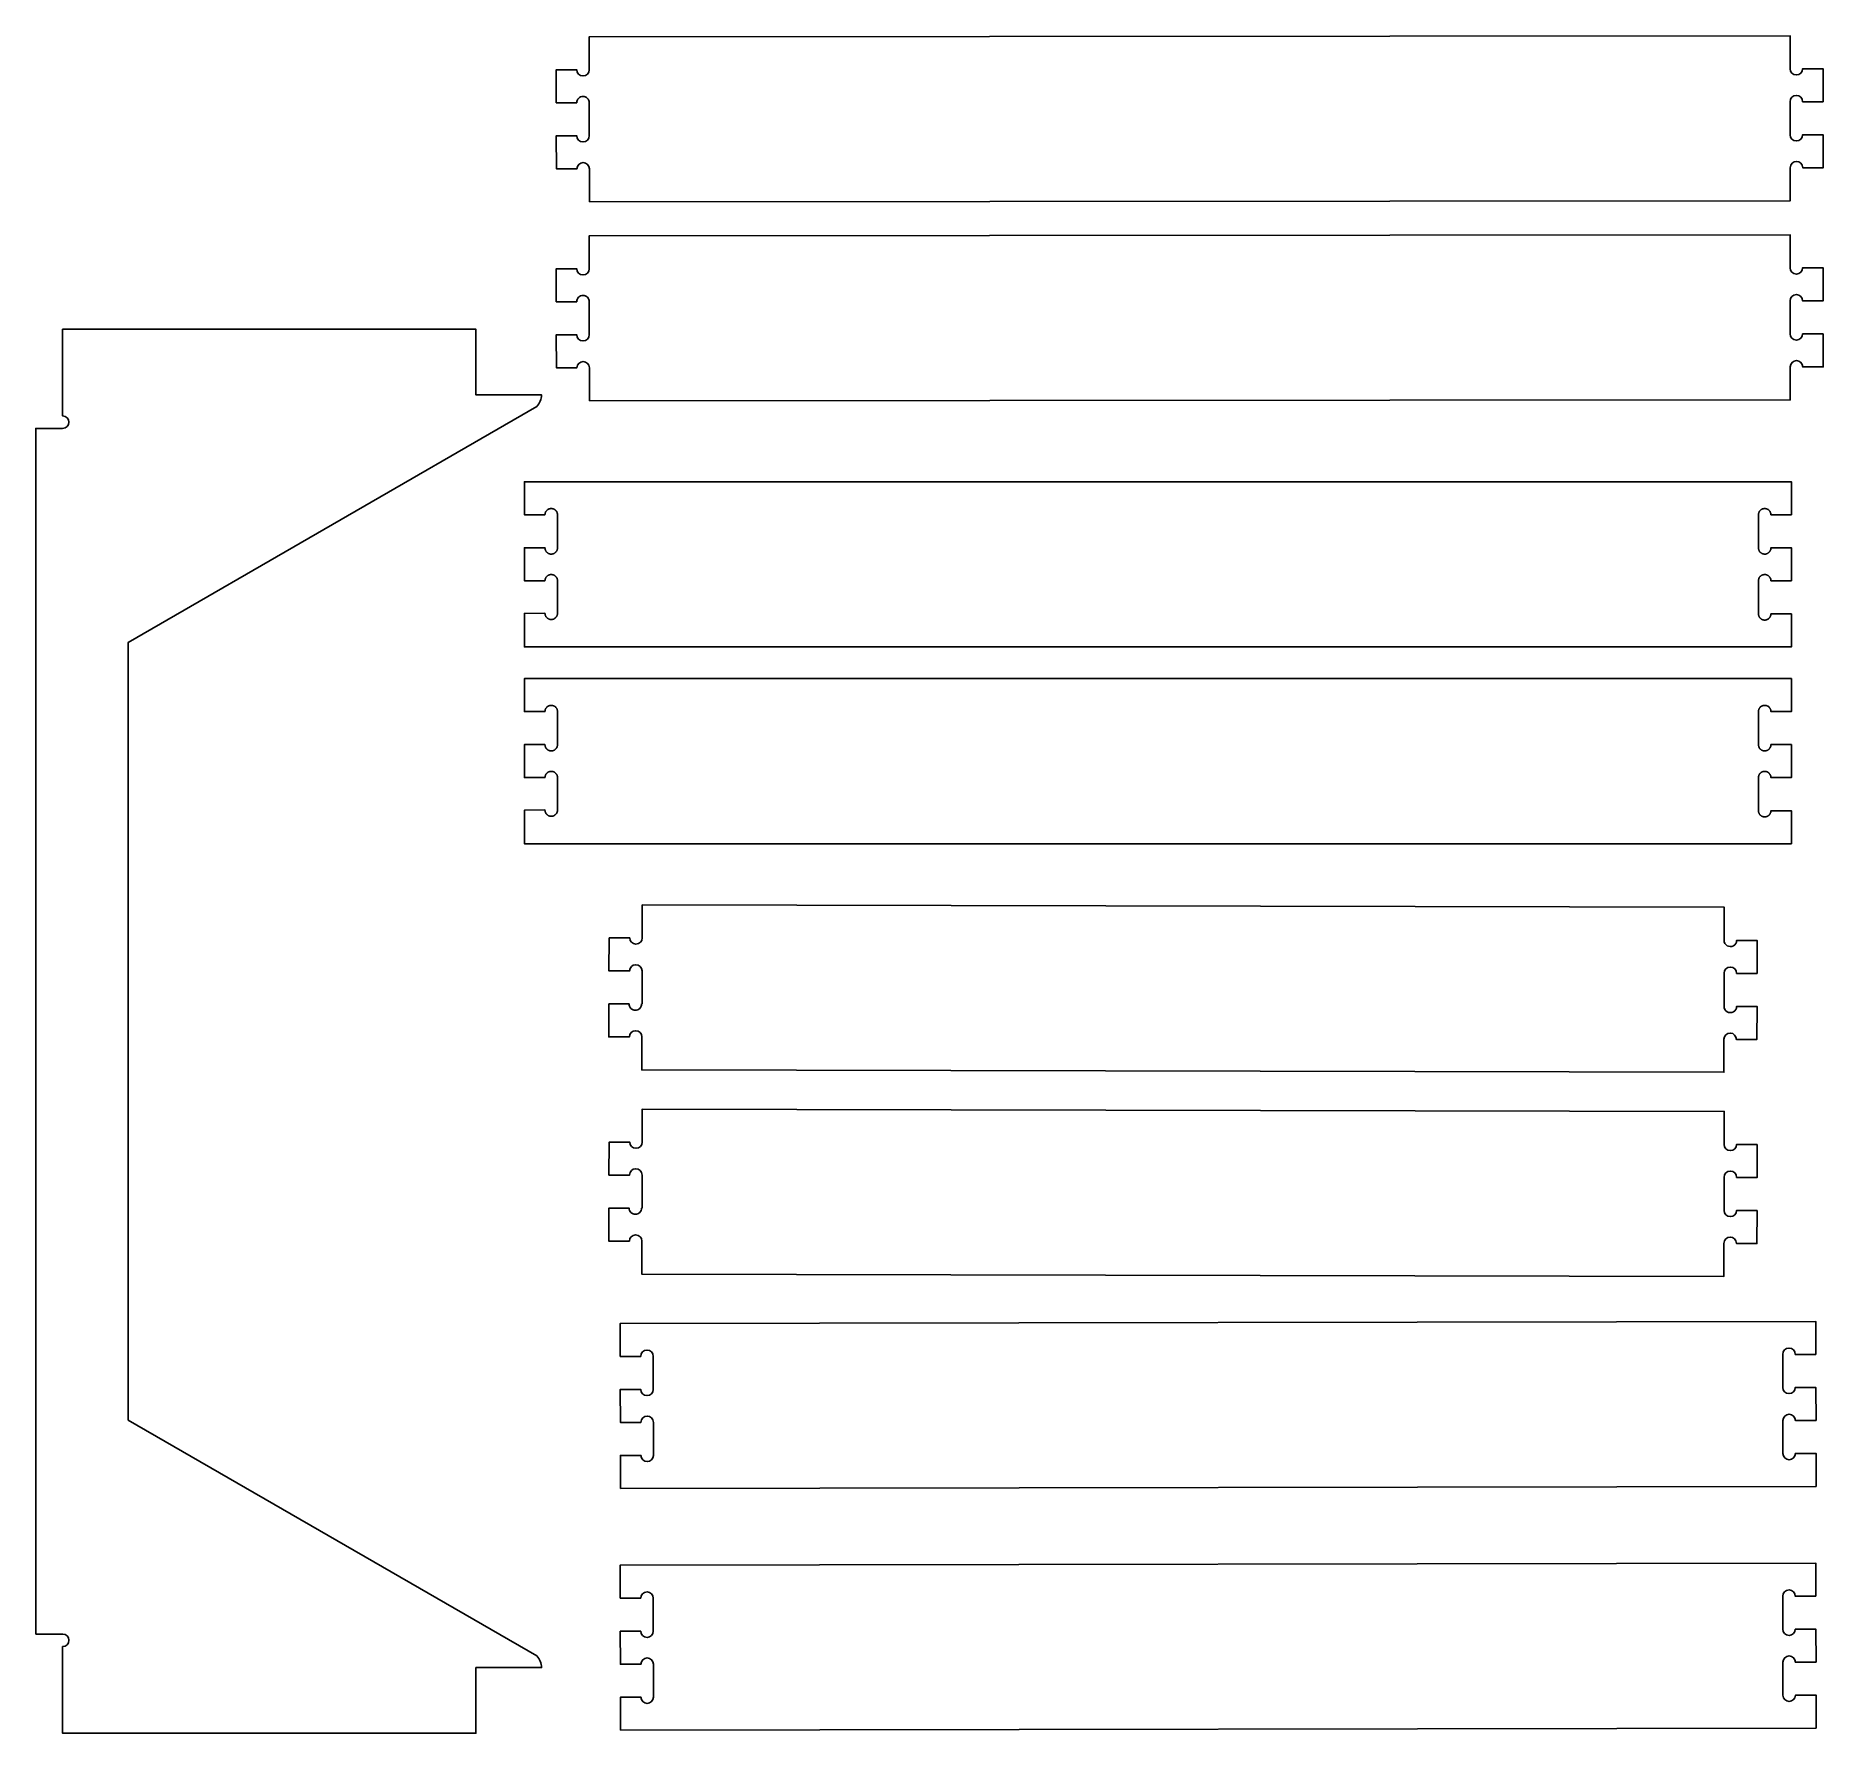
# Model space of a CAD drawing. Extents: x 91 to 1092, y 123 to 1074.
import ezdxf

# ---------------------------------------------------------------- set-up
doc = ezdxf.new("R2010")
doc.units = 0
doc.layers.add('PROFILE', color=7, linetype='CONTINUOUS')

msp = doc.modelspace()

# ---------------------------------------------------------------- linework, layer by layer
at = {"layer": 'PROFILE'}
for points in [[(401, 980.9), (1074, 981.5), (1074, 1000, -1), (1081, 1000), (1092.5, 1000), (1092.4, 1018.5), (1080.9, 1018.5, -1), (1073.9, 1018.5), (1073.9, 1018.7), (1073.9, 1036.7), (1073.9, 1037, -1), (1080.9, 1037), (1092.4, 1037), (1092.4, 1055.5), (1080.9, 1055.5, -1), (1073.9, 1055.5), (1073.9, 1074), (400.9, 1073.4), (400.9, 1054.9, -1), (393.9, 1054.9), (382.4, 1054.9), (382.4, 1036.4), (393.9, 1036.4, -0.414214), (397.4, 1039.9, -0.414214), (400.9, 1036.4), (400.9, 1036.2), (400.9, 1018, -1), (393.9, 1017.9), (382.4, 1017.9), (382.5, 999.4), (394, 999.4, -1), (401, 999.4)], [(401, 869.4), (1074, 869.9), (1074, 888.4, -1), (1081, 888.4), (1092.5, 888.4), (1092.4, 906.9), (1080.9, 906.9, -1), (1073.9, 906.9), (1073.9, 907.2), (1073.9, 925.2), (1073.9, 925.4, -1), (1080.9, 925.4), (1092.4, 925.4), (1092.4, 943.9), (1080.9, 943.9, -1), (1073.9, 943.9), (1073.9, 962.4), (400.9, 961.9), (400.9, 943.4, -1), (393.9, 943.4), (382.4, 943.4), (382.4, 924.9), (393.9, 924.9, -0.414214), (397.4, 928.4, -0.414214), (400.9, 924.9), (400.9, 924.6), (400.9, 906.5, -1), (393.9, 906.4), (382.4, 906.4), (382.5, 887.9), (394, 887.9, -1), (401, 887.9)], [(90.8, 178.3), (90.8, 853.9), (105.8, 853.9, 1), (105.8, 860.9), (105.8, 909.5), (337.4, 909.5), (337.4, 872.7), (374.2, 872.7, -0.198912), (371.5, 866.2), (142.6, 734), (142.6, 298.2), (371.5, 166, -0.198912), (374.2, 159.5), (337.4, 159.5), (337.4, 122.7), (105.8, 122.7), (105.8, 171.3, 1), (105.8, 178.3)], [(423.3, 531.4), (423.3, 531.4, 0.414214), (426.8, 527.9, 0.414214), (430.3, 531.4), (430.5, 531.4, 0.000001), (430.5, 531.4), (430.5, 549.9, 1), (423.5, 549.9), (412, 549.9), (412.1, 568.4), (423.6, 568.4, 1), (430.6, 568.4), (430.6, 586.9), (1037, 585.6), (1036.9, 567.1, 1), (1043.9, 567), (1055.4, 567), (1055.4, 548.5), (1043.9, 548.5, 1), (1036.9, 548.6), (1036.9, 530.1, 1), (1043.9, 530), (1055.4, 530), (1055.3, 511.5), (1043.8, 511.5, 1), (1036.8, 511.6), (1036.8, 493.1), (430.4, 494.4), (430.4, 512.9, 1), (423.4, 512.9), (411.9, 512.9), (412, 531.4)], [(423.3, 417), (423.3, 417, 0.414214), (426.8, 413.5, 0.414214), (430.3, 417), (430.5, 417, 0.000001), (430.5, 417), (430.5, 435.5, 1), (423.5, 435.5), (412, 435.5), (412.1, 454), (423.6, 454, 1), (430.6, 454), (430.6, 472.5), (1037, 471.2), (1036.9, 452.7, 1), (1043.9, 452.7), (1055.4, 452.6), (1055.4, 434.1), (1043.9, 434.2, 1), (1036.9, 434.2), (1036.9, 415.7, 1), (1043.9, 415.7), (1055.4, 415.6), (1055.3, 397.1), (1043.8, 397.2, 1), (1036.8, 397.2), (1036.8, 378.7), (430.4, 380), (430.4, 398.5, 1), (423.4, 398.5), (411.9, 398.5), (412, 417)], [(418.4, 259.9), (1088.4, 261), (1088.4, 279.5), (1076.9, 279.5, -1), (1069.9, 279.5), (1069.9, 298, -1), (1076.9, 298), (1088.4, 298), (1088.3, 316.5), (1076.8, 316.5, -1), (1069.8, 316.5), (1069.8, 335, -1), (1076.8, 335), (1088.3, 335), (1088.3, 353.5), (418.3, 352.4), (418.3, 333.9), (429.8, 333.9, -1), (436.8, 333.9), (436.8, 315.4, -1), (429.8, 315.4), (418.3, 315.4), (418.4, 296.9), (429.9, 296.9, -1), (436.9, 296.9), (436.9, 278.4, -1), (429.9, 278.4), (418.4, 278.4)], [(418.4, 124.4), (1088.4, 125.6), (1088.4, 144.1), (1076.9, 144, -1), (1069.9, 144), (1069.9, 162.5, -1), (1076.9, 162.5), (1088.4, 162.6), (1088.3, 181.1), (1076.8, 181, -1), (1069.8, 181), (1069.8, 199.5, -1), (1076.8, 199.5), (1088.3, 199.6), (1088.3, 218.1), (418.3, 216.9), (418.3, 198.4), (429.8, 198.4, -1), (436.8, 198.4), (436.8, 179.9, -1), (429.8, 179.9), (418.3, 179.9), (418.4, 161.4), (429.9, 161.4, -1), (436.9, 161.4), (436.9, 142.9, -1), (429.9, 142.9), (418.4, 142.9)]]:
    msp.add_lwpolyline(points, format="xyb", close=True, dxfattribs=at)
for points in [[(383.1, 768.8), (383.1, 768.9), (383.1, 769.1), (383.1, 769.2), (383, 769.4), (383, 769.6), (382.9, 769.7), (382.9, 769.9), (382.8, 770), (382.7, 770.2), (382.6, 770.3), (382.5, 770.5), (382.4, 770.6), (382.3, 770.7), (382.2, 770.9), (382.1, 771), (382, 771.1), (381.9, 771.2), (381.7, 771.3), (381.6, 771.4), (381.5, 771.5), (381.3, 771.6), (381.2, 771.6), (381, 771.7), (380.9, 771.8), (380.7, 771.8), (380.5, 771.9), (380.4, 771.9), (380.2, 772), (380.1, 772), (379.9, 772), (379.7, 772), (379.6, 772), (379.4, 772), (379.2, 772), (379.1, 772), (378.9, 771.9), (378.7, 771.9), (378.6, 771.8), (378.4, 771.8), (378.3, 771.7), (378.1, 771.6), (378, 771.6), (377.8, 771.5), (377.7, 771.4), (377.5, 771.3), (377.4, 771.2), (377.3, 771.1), (377.2, 771), (377, 770.9), (376.9, 770.7), (376.8, 770.6), (376.7, 770.5), (376.6, 770.3), (376.6, 770.2), (376.5, 770), (376.4, 769.9), (376.4, 769.7), (376.3, 769.6), (376.3, 769.4), (376.2, 769.2), (376.2, 769.1), (376.2, 768.9), (376.1, 768.8), (376.1, 768.6), (376.1, 768.5), (364.6, 768.5), (364.6, 787), (376.1, 787), (376.1, 786.9), (376.1, 786.8), (376.2, 786.6), (376.2, 786.4), (376.2, 786.3), (376.3, 786.1), (376.3, 785.9), (376.4, 785.8), (376.4, 785.6), (376.5, 785.5), (376.6, 785.3), (376.6, 785.2), (376.7, 785), (376.8, 784.9), (376.9, 784.8), (377, 784.6), (377.2, 784.5), (377.3, 784.4), (377.4, 784.3), (377.5, 784.2), (377.7, 784.1), (377.8, 784), (378, 783.9), (378.1, 783.9), (378.3, 783.8), (378.4, 783.7), (378.6, 783.7), (378.7, 783.6), (378.9, 783.6), (379.1, 783.5), (379.2, 783.5), (379.4, 783.5), (379.6, 783.5), (379.7, 783.5), (379.9, 783.5), (380.1, 783.5), (380.2, 783.5), (380.4, 783.6), (380.5, 783.6), (380.7, 783.7), (380.9, 783.7), (381, 783.8), (381.2, 783.9), (381.3, 783.9), (381.5, 784), (381.6, 784.1), (381.7, 784.2), (381.9, 784.3), (382, 784.4), (382.1, 784.5), (382.2, 784.6), (382.3, 784.8), (382.4, 784.9), (382.5, 785), (382.6, 785.2), (382.7, 785.3), (382.8, 785.5), (382.9, 785.6), (382.9, 785.8), (383, 785.9), (383, 786.1), (383.1, 786.3), (383.1, 786.4), (383.1, 786.6), (383.1, 786.8), (383.1, 786.9), (383.1, 787), (383.1, 805.5), (383.1, 805.7), (383.1, 805.8), (383.1, 806), (383.1, 806.2), (383, 806.3), (383, 806.5), (382.9, 806.6), (382.9, 806.8), (382.8, 807), (382.7, 807.1), (382.7, 807.3), (382.6, 807.4), (382.5, 807.5), (382.4, 807.7), (382.3, 807.8), (382.2, 807.9), (382.1, 808), (381.9, 808.1), (381.8, 808.3), (381.7, 808.4), (381.5, 808.4), (381.4, 808.5), (381.2, 808.6), (381.1, 808.7), (380.9, 808.8), (380.8, 808.8), (380.6, 808.9), (380.5, 808.9), (380.3, 808.9), (380.1, 809), (380, 809), (379.8, 809), (379.6, 809), (379.5, 809), (379.3, 809), (379.1, 809), (379, 808.9), (378.8, 808.9), (378.7, 808.9), (378.5, 808.8), (378.3, 808.8), (378.2, 808.7), (378, 808.6), (377.9, 808.5), (377.7, 808.4), (377.6, 808.4), (377.5, 808.3), (377.3, 808.1), (377.2, 808), (377.1, 807.9), (377, 807.8), (376.9, 807.7), (376.8, 807.5), (376.7, 807.4), (376.6, 807.3), (376.5, 807.1), (376.5, 807), (376.4, 806.8), (376.3, 806.6), (376.3, 806.5), (376.2, 806.3), (376.2, 806.2), (376.2, 806), (376.2, 805.8), (376.1, 805.7), (376.1, 805.5), (364.6, 805.5), (364.6, 824), (1074.6, 824), (1074.6, 805.5), (1063.1, 805.5), (1063.1, 805.7), (1063.1, 805.8), (1063.1, 806), (1063.1, 806.2), (1063, 806.3), (1063, 806.5), (1062.9, 806.6), (1062.9, 806.8), (1062.8, 807), (1062.7, 807.1), (1062.7, 807.3), (1062.6, 807.4), (1062.5, 807.5), (1062.4, 807.7), (1062.3, 807.8), (1062.2, 807.9), (1062.1, 808), (1061.9, 808.1), (1061.8, 808.3), (1061.7, 808.4), (1061.5, 808.4), (1061.4, 808.5), (1061.2, 808.6), (1061.1, 808.7), (1060.9, 808.8), (1060.8, 808.8), (1060.6, 808.9), (1060.5, 808.9), (1060.3, 808.9), (1060.1, 809), (1060, 809), (1059.8, 809), (1059.6, 809), (1059.5, 809), (1059.3, 809), (1059.1, 809), (1059, 808.9), (1058.8, 808.9), (1058.7, 808.9), (1058.5, 808.8), (1058.3, 808.8), (1058.2, 808.7), (1058, 808.6), (1057.9, 808.5), (1057.7, 808.4), (1057.6, 808.4), (1057.5, 808.3), (1057.3, 808.1), (1057.2, 808), (1057.1, 807.9), (1057, 807.8), (1056.9, 807.7), (1056.8, 807.5), (1056.7, 807.4), (1056.6, 807.3), (1056.5, 807.1), (1056.5, 807), (1056.4, 806.8), (1056.3, 806.6), (1056.3, 806.5), (1056.2, 806.3), (1056.2, 806.2), (1056.2, 806), (1056.2, 805.8), (1056.1, 805.7), (1056.1, 805.5), (1056.1, 787), (1056.1, 786.9), (1056.1, 786.8), (1056.2, 786.6), (1056.2, 786.4), (1056.2, 786.3), (1056.3, 786.1), (1056.3, 785.9), (1056.4, 785.8), (1056.4, 785.6), (1056.5, 785.5), (1056.6, 785.3), (1056.6, 785.2), (1056.7, 785), (1056.8, 784.9), (1056.9, 784.8), (1057, 784.6), (1057.2, 784.5), (1057.3, 784.4), (1057.4, 784.3), (1057.5, 784.2), (1057.7, 784.1), (1057.8, 784), (1058, 783.9), (1058.1, 783.9), (1058.3, 783.8), (1058.4, 783.7), (1058.6, 783.7), (1058.7, 783.6), (1058.9, 783.6), (1059.1, 783.5), (1059.2, 783.5), (1059.4, 783.5), (1059.6, 783.5), (1059.7, 783.5), (1059.9, 783.5), (1060.1, 783.5), (1060.2, 783.5), (1060.4, 783.6), (1060.5, 783.6), (1060.7, 783.7), (1060.9, 783.7), (1061, 783.8), (1061.2, 783.9), (1061.3, 783.9), (1061.5, 784), (1061.6, 784.1), (1061.7, 784.2), (1061.9, 784.3), (1062, 784.4), (1062.1, 784.5), (1062.2, 784.6), (1062.3, 784.8), (1062.4, 784.9), (1062.5, 785), (1062.6, 785.2), (1062.7, 785.3), (1062.8, 785.5), (1062.9, 785.6), (1062.9, 785.8), (1063, 785.9), (1063, 786.1), (1063.1, 786.3), (1063.1, 786.4), (1063.1, 786.6), (1063.1, 786.8), (1063.1, 786.9), (1063.1, 787), (1074.6, 787), (1074.6, 768.5), (1063.1, 768.5), (1063.1, 768.6), (1063.1, 768.8), (1063.1, 768.9), (1063.1, 769.1), (1063.1, 769.2), (1063, 769.4), (1063, 769.6), (1062.9, 769.7), (1062.9, 769.9), (1062.8, 770), (1062.7, 770.2), (1062.6, 770.3), (1062.5, 770.5), (1062.4, 770.6), (1062.3, 770.7), (1062.2, 770.9), (1062.1, 771), (1062, 771.1), (1061.9, 771.2), (1061.7, 771.3), (1061.6, 771.4), (1061.5, 771.5), (1061.3, 771.6), (1061.2, 771.6), (1061, 771.7), (1060.9, 771.8), (1060.7, 771.8), (1060.5, 771.9), (1060.4, 771.9), (1060.2, 772), (1060.1, 772), (1059.9, 772), (1059.7, 772), (1059.6, 772), (1059.4, 772), (1059.2, 772), (1059.1, 772), (1058.9, 771.9), (1058.7, 771.9), (1058.6, 771.8), (1058.4, 771.8), (1058.3, 771.7), (1058.1, 771.6), (1058, 771.6), (1057.8, 771.5), (1057.7, 771.4), (1057.5, 771.3), (1057.4, 771.2), (1057.3, 771.1), (1057.2, 771), (1057, 770.9), (1056.9, 770.7), (1056.8, 770.6), (1056.7, 770.5), (1056.6, 770.3), (1056.6, 770.2), (1056.5, 770), (1056.4, 769.9), (1056.4, 769.7), (1056.3, 769.6), (1056.3, 769.4), (1056.2, 769.2), (1056.2, 769.1), (1056.2, 768.9), (1056.1, 768.6), (1056.1, 750), (1056.1, 749.8), (1056.2, 749.7), (1056.2, 749.5), (1056.2, 749.3), (1056.2, 749.2), (1056.3, 749), (1056.3, 748.9), (1056.4, 748.7), (1056.5, 748.5), (1056.5, 748.4), (1056.6, 748.3), (1056.7, 748.1), (1056.8, 748), (1056.9, 747.8), (1057, 747.7), (1057.1, 747.6), (1057.2, 747.5), (1057.3, 747.4), (1057.5, 747.3), (1057.6, 747.2), (1057.7, 747.1), (1057.9, 747), (1058, 746.9), (1058.2, 746.8), (1058.3, 746.8), (1058.5, 746.7), (1058.7, 746.6), (1058.8, 746.6), (1059, 746.6), (1059.1, 746.5), (1059.3, 746.5), (1059.5, 746.5), (1059.6, 746.5), (1059.8, 746.5), (1060, 746.5), (1060.1, 746.5), (1060.3, 746.6), (1060.5, 746.6), (1060.6, 746.6), (1060.8, 746.7), (1060.9, 746.8), (1061.1, 746.8), (1061.2, 746.9), (1061.4, 747), (1061.5, 747.1), (1061.7, 747.2), (1061.8, 747.3), (1061.9, 747.4), (1062.1, 747.5), (1062.2, 747.6), (1062.3, 747.7), (1062.4, 747.8), (1062.5, 748), (1062.6, 748.1), (1062.7, 748.3), (1062.7, 748.4), (1062.8, 748.5), (1062.9, 748.7), (1062.9, 748.9), (1063, 749), (1063, 749.2), (1063.1, 749.3), (1063.1, 749.5), (1063.1, 749.7), (1063.1, 749.8), (1063.1, 750), (1074.6, 750), (1074.6, 731.5), (364.6, 731.5), (364.6, 750.2), (376.1, 750.3), (376.1, 750.2), (376.1, 750.1), (376.2, 749.9), (376.2, 749.8), (376.2, 749.6), (376.3, 749.4), (376.3, 749.3), (376.4, 749.1), (376.4, 749), (376.5, 748.8), (376.6, 748.7), (376.6, 748.5), (376.7, 748.4), (376.8, 748.3), (376.9, 748.1), (377, 748), (377.2, 747.9), (377.3, 747.8), (377.4, 747.6), (377.5, 747.5), (377.7, 747.4), (377.8, 747.4), (378, 747.3), (378.1, 747.2), (378.3, 747.1), (378.4, 747.1), (378.6, 747), (378.7, 747), (378.9, 746.9), (379.1, 746.9), (379.2, 746.9), (379.4, 746.9), (379.6, 746.8), (379.7, 746.8), (379.9, 746.9), (380.1, 746.9), (380.2, 746.9), (380.4, 746.9), (380.5, 747), (380.7, 747), (380.9, 747.1), (381, 747.1), (381.2, 747.2), (381.3, 747.3), (381.5, 747.4), (381.6, 747.4), (381.7, 747.5), (381.9, 747.6), (382, 747.8), (382.1, 747.9), (382.2, 748), (382.3, 748.1), (382.4, 748.3), (382.5, 748.4), (382.6, 748.5), (382.7, 748.7), (382.8, 748.8), (382.9, 749), (382.9, 749.1), (383, 749.3), (383, 749.4), (383.1, 749.6), (383.1, 749.8), (383.1, 749.9), (383.1, 750.1), (383.1, 750.2), (383.1, 750.3)], [(383.1, 658.5), (383.1, 658.6), (383.1, 658.8), (383.1, 659), (383, 659.1), (383, 659.3), (382.9, 659.4), (382.9, 659.6), (382.8, 659.7), (382.7, 659.9), (382.6, 660), (382.5, 660.2), (382.4, 660.3), (382.3, 660.4), (382.2, 660.6), (382.1, 660.7), (382, 660.8), (381.9, 660.9), (381.7, 661), (381.6, 661.1), (381.5, 661.2), (381.3, 661.3), (381.2, 661.4), (381, 661.4), (380.9, 661.5), (380.7, 661.6), (380.5, 661.6), (380.4, 661.6), (380.2, 661.7), (380.1, 661.7), (379.9, 661.7), (379.7, 661.7), (379.6, 661.7), (379.4, 661.7), (379.2, 661.7), (379.1, 661.7), (378.9, 661.6), (378.7, 661.6), (378.6, 661.6), (378.4, 661.5), (378.3, 661.4), (378.1, 661.4), (378, 661.3), (377.8, 661.2), (377.7, 661.1), (377.5, 661), (377.4, 660.9), (377.3, 660.8), (377.2, 660.7), (377, 660.6), (376.9, 660.4), (376.8, 660.3), (376.7, 660.2), (376.6, 660), (376.6, 659.9), (376.5, 659.7), (376.4, 659.6), (376.4, 659.4), (376.3, 659.3), (376.3, 659.1), (376.2, 659), (376.2, 658.8), (376.2, 658.6), (376.1, 658.5), (376.1, 658.3), (376.1, 658.2), (364.6, 658.2), (364.6, 676.7), (376.1, 676.7), (376.1, 676.6), (376.1, 676.5), (376.2, 676.3), (376.2, 676.1), (376.2, 676), (376.3, 675.8), (376.3, 675.7), (376.4, 675.5), (376.4, 675.3), (376.5, 675.2), (376.6, 675), (376.6, 674.9), (376.7, 674.8), (376.8, 674.6), (376.9, 674.5), (377, 674.4), (377.2, 674.2), (377.3, 674.1), (377.4, 674), (377.5, 673.9), (377.7, 673.8), (377.8, 673.7), (378, 673.6), (378.1, 673.6), (378.3, 673.5), (378.4, 673.4), (378.6, 673.4), (378.7, 673.3), (378.9, 673.3), (379.1, 673.3), (379.2, 673.2), (379.4, 673.2), (379.6, 673.2), (379.7, 673.2), (379.9, 673.2), (380.1, 673.2), (380.2, 673.3), (380.4, 673.3), (380.5, 673.3), (380.7, 673.4), (380.9, 673.4), (381, 673.5), (381.2, 673.6), (381.3, 673.6), (381.5, 673.7), (381.6, 673.8), (381.7, 673.9), (381.9, 674), (382, 674.1), (382.1, 674.2), (382.2, 674.4), (382.3, 674.5), (382.4, 674.6), (382.5, 674.8), (382.6, 674.9), (382.7, 675), (382.8, 675.2), (382.9, 675.3), (382.9, 675.5), (383, 675.7), (383, 675.8), (383.1, 676), (383.1, 676.1), (383.1, 676.3), (383.1, 676.5), (383.1, 676.6), (383.1, 676.7), (383.1, 695.2), (383.1, 695.4), (383.1, 695.6), (383.1, 695.7), (383.1, 695.9), (383, 696), (383, 696.2), (382.9, 696.4), (382.9, 696.5), (382.8, 696.7), (382.7, 696.8), (382.7, 697), (382.6, 697.1), (382.5, 697.2), (382.4, 697.4), (382.3, 697.5), (382.2, 697.6), (382.1, 697.8), (381.9, 697.9), (381.8, 698), (381.7, 698.1), (381.5, 698.2), (381.4, 698.3), (381.2, 698.3), (381.1, 698.4), (380.9, 698.5), (380.8, 698.5), (380.6, 698.6), (380.5, 698.6), (380.3, 698.7), (380.1, 698.7), (380, 698.7), (379.8, 698.7), (379.6, 698.7), (379.5, 698.7), (379.3, 698.7), (379.1, 698.7), (379, 698.7), (378.8, 698.6), (378.7, 698.6), (378.5, 698.5), (378.3, 698.5), (378.2, 698.4), (378, 698.3), (377.9, 698.3), (377.7, 698.2), (377.6, 698.1), (377.5, 698), (377.3, 697.9), (377.2, 697.8), (377.1, 697.6), (377, 697.5), (376.9, 697.4), (376.8, 697.2), (376.7, 697.1), (376.6, 697), (376.5, 696.8), (376.5, 696.7), (376.4, 696.5), (376.3, 696.4), (376.3, 696.2), (376.2, 696), (376.2, 695.9), (376.2, 695.7), (376.2, 695.6), (376.1, 695.4), (376.1, 695.2), (364.6, 695.2), (364.6, 713.7), (1074.6, 713.7), (1074.6, 695.2), (1063.1, 695.2), (1063.1, 695.4), (1063.1, 695.6), (1063.1, 695.7), (1063.1, 695.9), (1063, 696), (1063, 696.2), (1062.9, 696.4), (1062.9, 696.5), (1062.8, 696.7), (1062.7, 696.8), (1062.7, 697), (1062.6, 697.1), (1062.5, 697.2), (1062.4, 697.4), (1062.3, 697.5), (1062.2, 697.6), (1062.1, 697.8), (1061.9, 697.9), (1061.8, 698), (1061.7, 698.1), (1061.5, 698.2), (1061.4, 698.3), (1061.2, 698.3), (1061.1, 698.4), (1060.9, 698.5), (1060.8, 698.5), (1060.6, 698.6), (1060.5, 698.6), (1060.3, 698.7), (1060.1, 698.7), (1060, 698.7), (1059.8, 698.7), (1059.6, 698.7), (1059.5, 698.7), (1059.3, 698.7), (1059.1, 698.7), (1059, 698.7), (1058.8, 698.6), (1058.7, 698.6), (1058.5, 698.5), (1058.3, 698.5), (1058.2, 698.4), (1058, 698.3), (1057.9, 698.3), (1057.7, 698.2), (1057.6, 698.1), (1057.5, 698), (1057.3, 697.9), (1057.2, 697.8), (1057.1, 697.6), (1057, 697.5), (1056.9, 697.4), (1056.8, 697.2), (1056.7, 697.1), (1056.6, 697), (1056.5, 696.8), (1056.5, 696.7), (1056.4, 696.5), (1056.3, 696.4), (1056.3, 696.2), (1056.2, 696), (1056.2, 695.9), (1056.2, 695.7), (1056.2, 695.6), (1056.1, 695.4), (1056.1, 695.2), (1056.1, 676.7), (1056.1, 676.6), (1056.1, 676.5), (1056.2, 676.3), (1056.2, 676.1), (1056.2, 676), (1056.3, 675.8), (1056.3, 675.7), (1056.4, 675.5), (1056.4, 675.3), (1056.5, 675.2), (1056.6, 675), (1056.6, 674.9), (1056.7, 674.8), (1056.8, 674.6), (1056.9, 674.5), (1057, 674.4), (1057.2, 674.2), (1057.3, 674.1), (1057.4, 674), (1057.5, 673.9), (1057.7, 673.8), (1057.8, 673.7), (1058, 673.6), (1058.1, 673.6), (1058.3, 673.5), (1058.4, 673.4), (1058.6, 673.4), (1058.7, 673.3), (1058.9, 673.3), (1059.1, 673.3), (1059.2, 673.2), (1059.4, 673.2), (1059.6, 673.2), (1059.7, 673.2), (1059.9, 673.2), (1060.1, 673.2), (1060.2, 673.3), (1060.4, 673.3), (1060.5, 673.3), (1060.7, 673.4), (1060.9, 673.4), (1061, 673.5), (1061.2, 673.6), (1061.3, 673.6), (1061.5, 673.7), (1061.6, 673.8), (1061.7, 673.9), (1061.9, 674), (1062, 674.1), (1062.1, 674.2), (1062.2, 674.4), (1062.3, 674.5), (1062.4, 674.6), (1062.5, 674.8), (1062.6, 674.9), (1062.7, 675), (1062.8, 675.2), (1062.9, 675.3), (1062.9, 675.5), (1063, 675.7), (1063, 675.8), (1063.1, 676), (1063.1, 676.1), (1063.1, 676.3), (1063.1, 676.5), (1063.1, 676.6), (1063.1, 676.7), (1074.6, 676.7), (1074.6, 658.2), (1063.1, 658.2), (1063.1, 658.3), (1063.1, 658.5), (1063.1, 658.6), (1063.1, 658.8), (1063.1, 659), (1063, 659.1), (1063, 659.3), (1062.9, 659.4), (1062.9, 659.6), (1062.8, 659.7), (1062.7, 659.9), (1062.6, 660), (1062.5, 660.2), (1062.4, 660.3), (1062.3, 660.4), (1062.2, 660.6), (1062.1, 660.7), (1062, 660.8), (1061.9, 660.9), (1061.7, 661), (1061.6, 661.1), (1061.5, 661.2), (1061.3, 661.3), (1061.2, 661.4), (1061, 661.4), (1060.9, 661.5), (1060.7, 661.6), (1060.5, 661.6), (1060.4, 661.6), (1060.2, 661.7), (1060.1, 661.7), (1059.9, 661.7), (1059.7, 661.7), (1059.6, 661.7), (1059.4, 661.7), (1059.2, 661.7), (1059.1, 661.7), (1058.9, 661.6), (1058.7, 661.6), (1058.6, 661.6), (1058.4, 661.5), (1058.3, 661.4), (1058.1, 661.4), (1058, 661.3), (1057.8, 661.2), (1057.7, 661.1), (1057.5, 661), (1057.4, 660.9), (1057.3, 660.8), (1057.2, 660.7), (1057, 660.6), (1056.9, 660.4), (1056.8, 660.3), (1056.7, 660.2), (1056.6, 660), (1056.6, 659.9), (1056.5, 659.7), (1056.4, 659.6), (1056.4, 659.4), (1056.3, 659.3), (1056.3, 659.1), (1056.2, 659), (1056.2, 658.8), (1056.2, 658.6), (1056.1, 658.3), (1056.1, 639.7), (1056.1, 639.6), (1056.2, 639.4), (1056.2, 639.2), (1056.2, 639.1), (1056.2, 638.9), (1056.3, 638.7), (1056.3, 638.6), (1056.4, 638.4), (1056.5, 638.3), (1056.5, 638.1), (1056.6, 638), (1056.7, 637.8), (1056.8, 637.7), (1056.9, 637.6), (1057, 637.4), (1057.1, 637.3), (1057.2, 637.2), (1057.3, 637.1), (1057.5, 637), (1057.6, 636.9), (1057.7, 636.8), (1057.9, 636.7), (1058, 636.6), (1058.2, 636.5), (1058.3, 636.5), (1058.5, 636.4), (1058.7, 636.4), (1058.8, 636.3), (1059, 636.3), (1059.1, 636.3), (1059.3, 636.2), (1059.5, 636.2), (1059.6, 636.2), (1059.8, 636.2), (1060, 636.2), (1060.1, 636.3), (1060.3, 636.3), (1060.5, 636.3), (1060.6, 636.4), (1060.8, 636.4), (1060.9, 636.5), (1061.1, 636.5), (1061.2, 636.6), (1061.4, 636.7), (1061.5, 636.8), (1061.7, 636.9), (1061.8, 637), (1061.9, 637.1), (1062.1, 637.2), (1062.2, 637.3), (1062.3, 637.4), (1062.4, 637.6), (1062.5, 637.7), (1062.6, 637.8), (1062.7, 638), (1062.7, 638.1), (1062.8, 638.3), (1062.9, 638.4), (1062.9, 638.6), (1063, 638.7), (1063, 638.9), (1063.1, 639.1), (1063.1, 639.2), (1063.1, 639.4), (1063.1, 639.6), (1063.1, 639.7), (1074.6, 639.7), (1074.6, 621.2), (364.6, 621.2), (364.6, 639.9), (376.1, 640.1), (376.1, 639.9), (376.1, 639.8), (376.2, 639.6), (376.2, 639.5), (376.2, 639.3), (376.3, 639.2), (376.3, 639), (376.4, 638.8), (376.4, 638.7), (376.5, 638.5), (376.6, 638.4), (376.6, 638.2), (376.7, 638.1), (376.8, 638), (376.9, 637.8), (377, 637.7), (377.2, 637.6), (377.3, 637.5), (377.4, 637.4), (377.5, 637.3), (377.7, 637.2), (377.8, 637.1), (378, 637), (378.1, 636.9), (378.3, 636.8), (378.4, 636.8), (378.6, 636.7), (378.7, 636.7), (378.9, 636.6), (379.1, 636.6), (379.2, 636.6), (379.4, 636.6), (379.6, 636.6), (379.7, 636.6), (379.9, 636.6), (380.1, 636.6), (380.2, 636.6), (380.4, 636.6), (380.5, 636.7), (380.7, 636.7), (380.9, 636.8), (381, 636.8), (381.2, 636.9), (381.3, 637), (381.5, 637.1), (381.6, 637.2), (381.7, 637.3), (381.9, 637.4), (382, 637.5), (382.1, 637.6), (382.2, 637.7), (382.3, 637.8), (382.4, 638), (382.5, 638.1), (382.6, 638.2), (382.7, 638.4), (382.8, 638.5), (382.9, 638.7), (382.9, 638.8), (383, 639), (383, 639.2), (383.1, 639.3), (383.1, 639.5), (383.1, 639.6), (383.1, 639.8), (383.1, 639.9), (383.1, 640.1)]]:
    msp.add_lwpolyline(points, close=True, dxfattribs=at)

doc.saveas('drawing.dxf')
